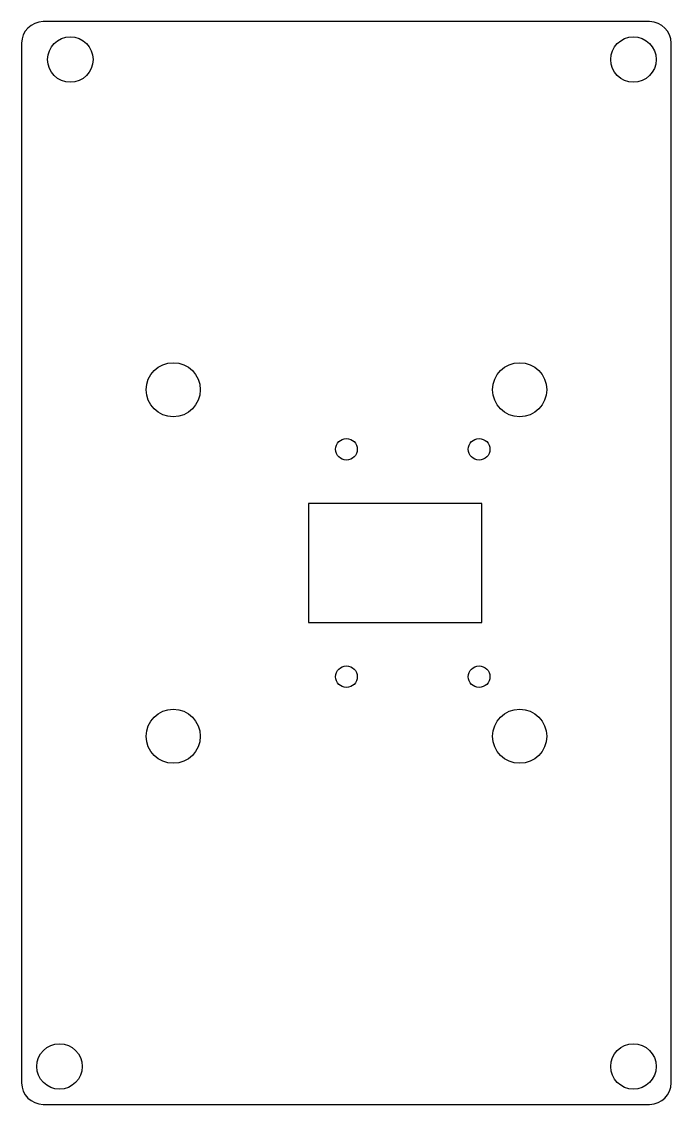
# Model space of a CAD drawing. Header units: millimetres. Extents: x 39.4 to 99.4, y 45.2 to 145.2.
import ezdxf

# ---------------------------------------------------------------- set-up
doc = ezdxf.new("R2010")
doc.units = ezdxf.units.MM
doc.layers.add('Sketch Geometry (ANSI)', color=7, linetype='Continuous', lineweight=25)

msp = doc.modelspace()

# ---------------------------------------------------------------- linework, layer by layer
at = {"layer": 'Sketch Geometry (ANSI)'}
for p, q in [((97.42, 145.22), (41.42, 145.22)), ((39.42, 143.22), (39.42, 47.22)), ((99.42, 47.22), (99.42, 143.22)), ((81.92, 100.72), (65.92, 100.72)), ((65.92, 100.72), (65.92, 89.72)), ((81.92, 89.72), (81.92, 100.72)), ((65.92, 89.72), (81.92, 89.72)), ((41.42, 45.22), (97.42, 45.22))]:
    msp.add_line(p, q, dxfattribs=at)
for centre, radius in [((43.92, 141.72), 2.1), ((95.92, 141.72), 2.1), ((53.42, 111.22), 2.5), ((85.42, 111.22), 2.5), ((69.42, 105.72), 1), ((81.67, 105.72), 1), ((69.42, 84.72), 1), ((81.67, 84.72), 1), ((53.42, 79.22), 2.5), ((85.42, 79.22), 2.5), ((42.92, 48.72), 2.1), ((95.92, 48.72), 2.1)]:
    msp.add_circle(centre, radius, dxfattribs=at)
for centre, start, end in [((41.42, 143.22), 90, 180), ((97.42, 143.22), 0, 90), ((41.42, 47.22), 180, 270), ((97.42, 47.22), 270, 0)]:
    msp.add_arc(centre, 2, start, end, dxfattribs=at)

doc.saveas('drawing.dxf')
